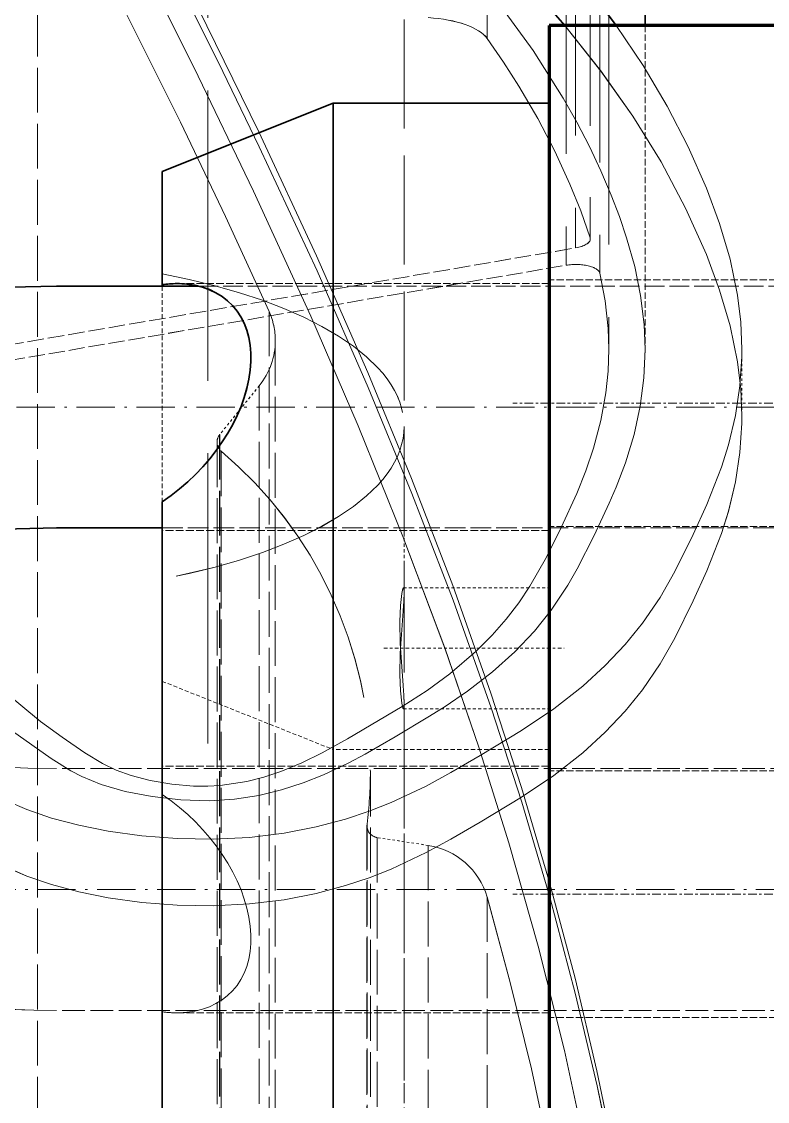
# Model space of a CAD drawing. Header units: millimetres. Extents: x 12184 to 41592, y 8990 to 29785.
# Drawn here: x 22279.13 to 22309.97, y 17403.66 to 17448.3 of the extents above; entities that cross this region are included whole.
import ezdxf

# ---------------------------------------------------------------- set-up
doc = ezdxf.new("R2010")
doc.units = ezdxf.units.MM
doc.linetypes.add('DASHDOT', pattern=[18.5, 12, -3, 0.5, -3])
doc.linetypes.add('DASHED', pattern=[15, 12, -3])

# ---------------------------------------------------------------- blocks, each defined once
blk = doc.blocks.new('A$C55E021B5')
at = {"color": 7, "linetype": 'DASHED', "lineweight": 13}
for p, q in [((1196.273, 1962.982), (1196.273, 1211.001)), ((1192.003, 1954.38), (1192.003, 1202.707)), ((1192.012, 1954.433), (1192.012, 1202.757)), ((1192.61, 1953.99), (1192.61, 1202.34)), ((1192.998, 1953.225), (1192.998, 1201.623)), ((1191.608, 1952.873), (1191.608, 1201.293)), ((1191.233, 1949.479), (1191.233, 1198.149)), ((1207.823, 1928.848), (1207.823, 1180.087))]:
    blk.add_line(p, q, dxfattribs=at)
at = {"color": 7, "linetype": 'DASHED', "lineweight": 13, "ltscale": 0.374806}
blk.add_line((1199.701, 1369.197), (1199.701, 1144.314), dxfattribs=at)
at = {"color": 7, "lineweight": 35, "ltscale": 0.059854}
blk.add_line((1189.733, 1247.442), (1189.733, 1211.53), dxfattribs=at)
at = {"color": 7, "linetype": 'DASHED', "lineweight": 13, "ltscale": 0.15447}
blk.add_line((1214.86, 1219.053), (1214.86, 1126.371), dxfattribs=at)
at = {"color": 7, "lineweight": 35, "ltscale": 0.025}
blk.add_line((1193.701, 1211.53), (1178.701, 1211.53), dxfattribs=at)
at = {"color": 7, "lineweight": 140, "ltscale": 0.025}
blk.add_line((1178.701, 1211.53), (1193.701, 1211.53), dxfattribs=at)
at = {"color": 7, "linetype": 'DASHED', "lineweight": 13, "ltscale": 0.022307}
blk.add_line((1189.733, 1211.53), (1189.733, 1198.146), dxfattribs=at)
at = {"color": 7, "lineweight": 35, "ltscale": 0.2}
blk.add_line((1193.701, 1211.53), (1193.701, 1091.53), dxfattribs=at)
at = {"color": 7, "lineweight": 140, "ltscale": 0.2}
blk.add_line((1193.701, 1211.53), (1193.701, 1091.53), dxfattribs=at)
at = {"color": 7, "linetype": 'DASHED', "lineweight": 13, "ltscale": 0.090408}
blk.add_line((1193.701, 1154.077), (1193.701, 1208.322), dxfattribs=at)
at = {"color": 7, "lineweight": 35, "ltscale": 0.014882}
blk.add_line((1202.63, 1208.322), (1193.701, 1208.322), dxfattribs=at)
at = {"color": 7, "lineweight": 35, "ltscale": 0.012688}
blk.add_line((1202.63, 1208.322), (1209.701, 1205.502), dxfattribs=at)
at = {"color": 7, "lineweight": 35, "ltscale": 0.090408}
blk.add_line((1202.63, 1154.077), (1202.63, 1208.322), dxfattribs=at)
at = {"color": 7, "lineweight": 35, "ltscale": 0.007801}
blk.add_line((1209.701, 1200.821), (1209.701, 1205.502), dxfattribs=at)
at = {"color": 7, "linetype": 'DASHED', "lineweight": 13, "ltscale": 0.05677}
blk.add_line((1226.184, 1196.596), (1192.61, 1202.34), dxfattribs=at)
at = {"color": 7, "linetype": 'DASHED', "lineweight": 13, "ltscale": 0.055648}
blk.add_line((1225.909, 1195.992), (1192.998, 1201.623), dxfattribs=at)
at = {"color": 7, "linetype": 'DASHED', "lineweight": 13, "ltscale": 0.068356}
blk.add_line((1208.214, 1200.762), (1167.201, 1200.762), dxfattribs=at)
at = {"color": 7, "linetype": 'DASHED', "lineweight": 13, "ltscale": 0.025}
for p, q in [((1178.701, 1201.017), (1193.701, 1201.017)), ((1178.701, 1190.817), (1193.701, 1190.817)), ((1178.701, 1180.723), (1193.701, 1180.723)), ((1178.701, 1170.523), (1193.701, 1170.523))]:
    blk.add_line(p, q, dxfattribs=at)
at = {"color": 7, "linetype": 'DASHED', "lineweight": 13, "ltscale": 0.025658}
for p, q in [((1193.701, 1200.862), (1209.096, 1200.862)), ((1193.701, 1170.721), (1209.096, 1170.721))]:
    blk.add_line(p, q, dxfattribs=at)
at = {"color": 7, "lineweight": 35, "ltscale": 0.009775}
blk.add_line((1214.079, 1200.762), (1208.214, 1200.762), dxfattribs=at)
at = {"color": 7, "lineweight": 35, "ltscale": 9.91821e-05}
blk.add_line((1209.701, 1200.821), (1209.701, 1200.762), dxfattribs=at)
at = {"color": 7, "linetype": 'DASHED', "lineweight": 13, "ltscale": 0.015967}
blk.add_line((1209.701, 1200.762), (1209.701, 1191.182), dxfattribs=at)
at = {"color": 7, "linetype": 'DASHED', "lineweight": 13, "ltscale": 0.154579}
blk.add_line((1205.286, 1199.715), (1205.286, 1106.968), dxfattribs=at)
at = {"color": 7, "linetype": 'DASHED', "lineweight": 13, "ltscale": 0.154583}
blk.add_line((1205.027, 1198.506), (1205.027, 1105.756), dxfattribs=at)
at = {"color": 7, "linetype": 'DASHED', "lineweight": 13, "ltscale": 0.004585}
blk.add_line((1185.733, 1198.147), (1185.733, 1195.396), dxfattribs=at)
at = {"color": 7, "linetype": 'DASHED', "lineweight": 13, "ltscale": 0.154589}
blk.add_line((1205.688, 1196.643), (1205.688, 1103.889), dxfattribs=at)
at = {"color": 7, "linetype": 'DASHED', "lineweight": 13, "ltscale": 0.004339}
blk.add_line((1205.688, 1196.643), (1207.327, 1194.62), dxfattribs=at)
at = {"color": 7, "linetype": 'DASHDOT', "lineweight": 13, "ltscale": 0.132204}
blk.add_line((1220.689, 1195.762), (1141.367, 1195.762), dxfattribs=at)
at = {"color": 7, "linetype": 'DASHDOT', "lineweight": 13, "ltscale": 0.03}
for p, q in [((1177.201, 1195.917), (1195.201, 1195.917)), ((1177.201, 1175.623), (1195.201, 1175.623))]:
    blk.add_line(p, q, dxfattribs=at)
at = {"color": 7, "linetype": 'DASHED', "lineweight": 13, "ltscale": 0.011463}
blk.add_line((1199.701, 1188.084), (1199.701, 1194.962), dxfattribs=at)
at = {"color": 7, "linetype": 'DASHED', "lineweight": 13, "ltscale": 0.154595}
blk.add_line((1207.327, 1194.62), (1207.327, 1101.863), dxfattribs=at)
at = {"color": 7, "linetype": 'DASHED', "lineweight": 13, "ltscale": 0.154596}
blk.add_line((1207.437, 1194.309), (1207.437, 1101.552), dxfattribs=at)
at = {"color": 7, "linetype": 'DASHED', "lineweight": 13, "ltscale": 0.154597}
blk.add_line((1207.261, 1193.932), (1207.261, 1101.173), dxfattribs=at)
at = {"color": 7, "lineweight": 35, "ltscale": 0.084221}
blk.add_line((1209.701, 1141.31), (1209.701, 1191.842), dxfattribs=at)
at = {"color": 7, "linetype": 'DASHED', "lineweight": 13, "ltscale": 0.070834}
blk.add_line((1209.701, 1190.762), (1167.201, 1190.762), dxfattribs=at)
at = {"color": 7, "linetype": 'DASHED', "lineweight": 13, "ltscale": 0.026667}
for p, q in [((1193.701, 1190.662), (1209.701, 1190.662)), ((1193.701, 1180.921), (1209.701, 1180.921))]:
    blk.add_line(p, q, dxfattribs=at)
at = {"color": 7, "lineweight": 35, "ltscale": 0.007297}
blk.add_line((1214.079, 1190.762), (1209.701, 1190.762), dxfattribs=at)
at = {"color": 7, "linetype": 'DASHED', "lineweight": 13, "ltscale": 0.010048}
for p, q in [((1199.73, 1188.291), (1193.701, 1188.291)), ((1199.73, 1183.291), (1193.701, 1183.291))]:
    blk.add_line(p, q, dxfattribs=at)
at = {"color": 7, "linetype": 'DASHDOT', "lineweight": 13, "ltscale": 0.012426}
blk.add_line((1200.535, 1185.791), (1193.08, 1185.791), dxfattribs=at)
at = {"color": 7, "linetype": 'DASHED', "lineweight": 13, "ltscale": 0.012688}
blk.add_line((1209.701, 1184.421), (1202.63, 1181.601), dxfattribs=at)
at = {"color": 7, "linetype": 'DASHED', "lineweight": 13, "ltscale": 0.068777}
blk.add_line((1199.701, 1142.232), (1199.701, 1183.499), dxfattribs=at)
at = {"color": 7, "linetype": 'DASHED', "lineweight": 13, "ltscale": 0.014882}
blk.add_line((1193.701, 1181.601), (1202.63, 1181.601), dxfattribs=at)
at = {"color": 7, "linetype": 'DASHED', "lineweight": 13, "ltscale": 0.106987}
blk.add_line((1202.63, 1117.409), (1202.63, 1181.601), dxfattribs=at)
at = {"color": 7, "linetype": 'DASHED', "lineweight": 13, "ltscale": 0.07813}
for p, q in [((1167.201, 1180.821), (1214.079, 1180.821)), ((1167.201, 1170.821), (1214.079, 1170.821))]:
    blk.add_line(p, q, dxfattribs=at)
at = {"color": 7, "linetype": 'DASHED', "lineweight": 13, "ltscale": 0.154614}
blk.add_line((1201.096, 1180.694), (1201.096, 1087.926), dxfattribs=at)
at = {"color": 7, "linetype": 'DASHED', "lineweight": 13, "ltscale": 0.154613}
for p, q in [((1201.234, 1178.518), (1201.234, 1085.75)), ((1201.238, 1178.456), (1201.238, 1085.688)), ((1200.814, 1177.965), (1200.814, 1085.197)), ((1198.701, 1177.641), (1198.701, 1084.873))]:
    blk.add_line(p, q, dxfattribs=at)
at = {"color": 7, "linetype": 'DASHED', "lineweight": 13, "ltscale": 0.000103606}
blk.add_line((1201.238, 1178.456), (1201.234, 1178.518), dxfattribs=at)
at = {"color": 7, "linetype": 'DASHED', "lineweight": 13, "ltscale": 0.003564}
blk.add_line((1198.701, 1177.641), (1200.814, 1177.965), dxfattribs=at)
at = {"color": 7, "linetype": 'DASHDOT', "lineweight": 13, "ltscale": 0.132001}
blk.add_line((1141.479, 1175.821), (1220.68, 1175.821), dxfattribs=at)
at = {"color": 7, "linetype": 'DASHED', "lineweight": 13, "ltscale": 0.154611}
blk.add_line((1196.273, 1175.508), (1196.273, 1082.741), dxfattribs=at)
at = {"color": 7, "linetype": 'DASHED', "lineweight": 13}
for points in [[(1208.215, 1212.254), (1205.711, 1207.133), (1203.327, 1202.01), (1201.204, 1197.182), (1199.395, 1192.804), (1197.693, 1188.388), (1196.113, 1183.94), (1194.847, 1180.039), (1193.685, 1176.107), (1192.633, 1172.146), (1191.729, 1168.324), (1190.93, 1164.473), (1190.235, 1160.595), (1189.651, 1156.723), (1189.205, 1152.961), (1188.916, 1149.501), (1188.765, 1146.286), (1188.733, 1143.966)], [(1209.135, 1213.511), (1207.394, 1210.034), (1205.69, 1206.523), (1203.302, 1201.389), (1201.182, 1196.564), (1199.375, 1192.188), (1197.675, 1187.774), (1196.098, 1183.329), (1194.833, 1179.429), (1193.673, 1175.499), (1192.622, 1171.538), (1191.717, 1167.704), (1190.917, 1163.84), (1190.228, 1159.988), (1189.646, 1156.12), (1189.218, 1152.522), (1188.914, 1148.903), (1188.764, 1145.691), (1188.733, 1143.4)], [(1209.964, 1212.939), (1208.395, 1209.808), (1205.925, 1204.687), (1203.557, 1199.519), (1201.599, 1194.984), (1199.747, 1190.41), (1198.018, 1185.801), (1196.606, 1181.697), (1195.367, 1177.752), (1194.156, 1173.475), (1193.075, 1169.163), (1192.128, 1164.814), (1191.315, 1160.425), (1190.719, 1156.576), (1190.429, 1154.359), (1190.184, 1152.134), (1189.987, 1149.904), (1189.843, 1147.669), (1189.76, 1145.536), (1189.733, 1143.4)], [(1195.781, 1212.447), (1194.366, 1210.498), (1193.119, 1208.532), (1192.556, 1207.534), (1192.036, 1206.53), (1191.564, 1205.53), (1191.135, 1204.521), (1190.799, 1203.643), (1190.5, 1202.758), (1190.167, 1201.57), (1189.921, 1200.376), (1189.773, 1199.178), (1189.733, 1198.146)], [(1207.596, 1177.895), (1209.089, 1177.92), (1210.543, 1178.036), (1211.932, 1178.23), (1213.148, 1178.473), (1214.283, 1178.773), (1215.301, 1179.123), (1216.191, 1179.513)], [(1207.762, 1179.489), (1208.934, 1179.523), (1210.113, 1179.657), (1211.233, 1179.875), (1212.233, 1180.164), (1213.023, 1180.488), (1213.481, 1180.725), (1214.298, 1181.229), (1215.898, 1182.365), (1217.343, 1183.533), (1218.233, 1184.32), (1219.905, 1185.915), (1221.095, 1187.122), (1222.226, 1188.337), (1223.635, 1189.975), (1224.527, 1191.073), (1226.267, 1193.277), (1228.241, 1195.755), (1230.19, 1198.236), (1231.441, 1199.901), (1232.654, 1201.57), (1234.227, 1203.802), (1237.306, 1208.272), (1240.805, 1213.3)], [(1214.86, 1219.053), (1211.839, 1213.321), (1208.946, 1207.531), (1207.085, 1203.636), (1205.286, 1199.715)], [(1190.931, 1211.53), (1189.82, 1209.872), (1188.827, 1208.201), (1187.954, 1206.515), (1187.202, 1204.814), (1186.659, 1203.349), (1186.223, 1201.873), (1185.913, 1200.382), (1185.778, 1199.265), (1185.733, 1198.147)], [(1193.052, 1211.529), (1191.567, 1209.652), (1190.247, 1207.781), (1189.078, 1205.894), (1188.063, 1203.988), (1187.202, 1202.062), (1186.659, 1200.598), (1186.223, 1199.121), (1185.913, 1197.631), (1185.778, 1196.514), (1185.733, 1195.396)], [(1196.273, 1211.001), (1195.592, 1210.012), (1194.955, 1209.018), (1194.174, 1207.685), (1193.471, 1206.34), (1192.846, 1204.98), (1192.4, 1203.873), (1192.012, 1202.757)], [(1191.608, 1201.293), (1191.388, 1200.152), (1191.261, 1199.009), (1191.233, 1198.149)], [(1185.733, 1198.147), (1185.736, 1197.851), (1185.815, 1196.632), (1185.999, 1195.415), (1186.287, 1194.201), (1186.575, 1193.279), (1187.18, 1191.738), (1187.748, 1190.498), (1188.513, 1188.957), (1189.121, 1187.893), (1189.846, 1186.826), (1190.563, 1185.944), (1191.385, 1185.076), (1192.316, 1184.224), (1193.516, 1183.284), (1194.852, 1182.386), (1196.555, 1181.355), (1197.763, 1180.654), (1198.794, 1180.096), (1200.242, 1179.414), (1201.144, 1179.058), (1202.128, 1178.729), (1203.335, 1178.407), (1204.661, 1178.148), (1206.093, 1177.973), (1207.596, 1177.895)], [(1189.733, 1198.146), (1189.785, 1196.97), (1189.939, 1195.797), (1190.195, 1194.626), (1190.55, 1193.459), (1190.933, 1192.454), (1191.22, 1191.786), (1191.841, 1190.454), (1192.54, 1189.077), (1192.932, 1188.392), (1193.614, 1187.37), (1194.315, 1186.498), (1195.125, 1185.642), (1196.046, 1184.811), (1197.074, 1184.014), (1197.997, 1183.389), (1198.653, 1182.977), (1200.068, 1182.132), (1201.317, 1181.414), (1201.982, 1181.06), (1203.038, 1180.558), (1203.881, 1180.221), (1204.771, 1179.934), (1205.712, 1179.707), (1206.707, 1179.554), (1207.762, 1179.489)], [(1191.233, 1198.149), (1191.264, 1197.25), (1191.356, 1196.351), (1191.562, 1195.204), (1191.866, 1194.06), (1192.188, 1193.124), (1192.566, 1192.188), (1193.213, 1190.776), (1193.819, 1189.554), (1194.501, 1188.352), (1194.959, 1187.67), (1195.477, 1186.995), (1196.062, 1186.329), (1196.715, 1185.675), (1197.814, 1184.732), (1198.75, 1184.049), (1199.785, 1183.38), (1202.04, 1182.042), (1203.094, 1181.464), (1203.936, 1181.054), (1204.796, 1180.699), (1205.501, 1180.462), (1206.199, 1180.28), (1207.301, 1180.113), (1207.823, 1180.087)], [(1207.596, 1175.144), (1209.089, 1175.169), (1210.543, 1175.284), (1211.932, 1175.479), (1213.148, 1175.722), (1214.283, 1176.023), (1215.301, 1176.372), (1216.191, 1176.762), (1217.099, 1177.257), (1217.933, 1177.794), (1218.981, 1178.53), (1219.96, 1179.277), (1220.879, 1180.032), (1221.746, 1180.792), (1223.464, 1182.419), (1224.484, 1183.443), (1225.469, 1184.475), (1226.638, 1185.781), (1227.395, 1186.676), (1228.812, 1188.434), (1231.166, 1191.408), (1233.529, 1194.389), (1235.313, 1196.746)], [(1185.733, 1195.396), (1185.736, 1195.1), (1185.815, 1193.881), (1185.999, 1192.663), (1186.287, 1191.45), (1186.575, 1190.528), (1187.18, 1188.987), (1187.748, 1187.747), (1188.513, 1186.206), (1189.121, 1185.141), (1189.846, 1184.075), (1190.563, 1183.193), (1191.385, 1182.325), (1192.316, 1181.473), (1193.516, 1180.533), (1194.852, 1179.635), (1196.555, 1178.605), (1197.763, 1177.903), (1198.794, 1177.345), (1200.242, 1176.663), (1201.144, 1176.307), (1202.128, 1175.978), (1203.335, 1175.655), (1204.661, 1175.397), (1206.093, 1175.221), (1207.596, 1175.144)], [(1199.73, 1188.291), (1199.727, 1188.291), (1199.724, 1188.289), (1199.72, 1188.284), (1199.714, 1188.267), (1199.701, 1188.084)], [(1199.742, 1184.257), (1199.862, 1185.995), (1199.88, 1186.88), (1199.857, 1187.554), (1199.801, 1188.059), (1199.751, 1188.264), (1199.741, 1188.283), (1199.736, 1188.288), (1199.732, 1188.291), (1199.73, 1188.291)], [(1207.823, 1180.087), (1208.404, 1180.096), (1209.303, 1180.177), (1210.207, 1180.33), (1210.982, 1180.528), (1211.605, 1180.752), (1212.167, 1181.021), (1212.906, 1181.467), (1213.845, 1182.109), (1214.729, 1182.765), (1216.361, 1184.114), (1217.348, 1185.012), (1218.294, 1185.922), (1220.273, 1187.947)], [(1199.742, 1187.325), (1199.862, 1185.587), (1199.88, 1184.702), (1199.857, 1184.029), (1199.801, 1183.524), (1199.751, 1183.318), (1199.741, 1183.3), (1199.736, 1183.294), (1199.732, 1183.292), (1199.73, 1183.291)], [(1234.079, 1185.791), (1234.104, 1186.008), (1234.126, 1186.081), (1234.125, 1186.078), (1234.115, 1186.06), (1233.957, 1185.841), (1233.561, 1185.442), (1232.942, 1184.957), (1232.044, 1184.395), (1230.966, 1183.842), (1229.399, 1183.19), (1227.626, 1182.599), (1225.566, 1182.054), (1223.186, 1181.573), (1220.643, 1181.203), (1217.984, 1180.954), (1215.257, 1180.833), (1214.079, 1180.821)], [(1199.73, 1183.291), (1199.727, 1183.292), (1199.724, 1183.294), (1199.72, 1183.299), (1199.714, 1183.315), (1199.701, 1183.499)], [(1192.012, 1154.931), (1192.454, 1158.077), (1192.972, 1161.207), (1193.66, 1164.821), (1194.44, 1168.409), (1195.311, 1171.971), (1196.273, 1175.508)], [(1234.701, 1174.556), (1232.812, 1173.791), (1230.696, 1173.08), (1228.436, 1172.459), (1225.942, 1171.912), (1223.307, 1171.468), (1220.593, 1171.139), (1217.821, 1170.925), (1215.017, 1170.827), (1214.079, 1170.821)]]:
    blk.add_lwpolyline(points, dxfattribs=at)
at = {"color": 7, "lineweight": 35}
for points in [[(1226.319, 1240.391), (1222.711, 1238.173), (1219.193, 1235.93), (1216.056, 1233.847), (1213.031, 1231.747), (1208.977, 1228.772), (1205.138, 1225.763), (1202.67, 1223.716), (1200.308, 1221.66), (1198.051, 1219.576), (1196.268, 1217.817), (1194.588, 1216.043), (1193.033, 1214.258), (1191.943, 1212.898), (1190.931, 1211.53)], [(1225.462, 1237.12), (1222.291, 1235.159), (1219.193, 1233.179), (1216.056, 1231.096), (1213.031, 1228.996), (1208.977, 1226.021), (1205.138, 1223.011), (1202.67, 1220.965), (1200.308, 1218.909), (1198.051, 1216.825), (1196.275, 1215.074), (1194.602, 1213.306), (1193.052, 1211.529)], [(1214.079, 1200.762), (1217.299, 1200.685), (1220.031, 1200.497), (1222.713, 1200.197), (1225.322, 1199.787), (1227.839, 1199.267), (1230.176, 1198.657), (1232.152, 1198.029), (1233.964, 1197.342), (1235.62, 1196.599), (1237.276, 1195.714), (1238.477, 1194.955), (1239.561, 1194.156), (1240.675, 1193.179), (1241.617, 1192.169), (1242.309, 1191.261), (1242.833, 1190.422), (1243.286, 1189.514), (1243.672, 1188.477), (1243.949, 1187.317), (1244.073, 1186.127), (1244.079, 1185.791)], [(1214.079, 1190.762), (1216.849, 1190.695), (1219.57, 1190.496), (1222.192, 1190.171), (1224.668, 1189.727), (1226.754, 1189.23), (1228.717, 1188.635), (1230.271, 1188.047), (1231.579, 1187.439), (1232.645, 1186.825), (1233.388, 1186.289), (1233.887, 1185.82), (1234.126, 1185.501)]]:
    blk.add_lwpolyline(points, dxfattribs=at)
for centre, radius, start, end in [((1209.092, 1196.816), 4.046, 89.9371, 95.7695), ((1209.087, 1196.206), 4.656, 82.4171, 89.8845)]:
    blk.add_arc(centre, radius, start, end, dxfattribs=at)
at = {"color": 7, "linetype": 'DASHED', "lineweight": 13}
for centre, radius, start, end in [((1207.979, 1198.506), 2.953, 155.817, 179.9903), ((1207.986, 1198.508), 2.96, 180.0308, 219.0615), ((1206.943, 1194.309), 0.493, 0.0323, 39.0517), ((1206.943, 1194.31), 0.494, 310.0633, 359.9419), ((1210.967, 1188.336), 11.269, 181.2825, 185.1459), ((1210.966, 1183.246), 11.268, 174.8539, 178.7179), ((1218.381, 1180.695), 17.285, 180.0028, 187.2349), ((1200.74, 1178.458), 0.498, 278.5501, 359.8378), ((1199.15, 1174.68), 2.994, 98.6176, 163.95), ((1209.087, 1175.376), 4.656, 270.1155, 277.5829), ((1209.092, 1174.766), 4.046, 264.2305, 270.0629)]:
    blk.add_arc(centre, radius, start, end, dxfattribs=at)
for centre, major_axis, ratio, start_param, end_param in [((1199.159, 1210.675), (-3, 0), 0.398819, 4.865661, 6.006635), ((1193.004, 1202.707), (-1, 0), 0.398819, 6.156913, 6.283146), ((1193.004, 1202.707), (-1, 0), 0.398819, 6.283146, 7.448748), ((1192.604, 1201.256), (-1, 0), 0.398819, 4.307155, 6.191394), ((1217.201, 1194.962), (17.5, 0), 0.398819, 2.013707, 3.141593), ((1217.201, 1194.962), (17.5, 0), 0.398819, 3.141593, 4.269478), ((1218.649, 1180.652), (17.35, -2.682), 0.991788, 2.428981, 3.293775), ((1211.13, 1175.821), (4.265, 4.265), 0.655574, 1.274502, 3.632106)]:
    blk.add_ellipse(centre, major_axis=major_axis, ratio=ratio, start_param=start_param, end_param=end_param, dxfattribs=at)
at = {"color": 7, "lineweight": 35}
blk.add_ellipse((1211.13, 1195.762), major_axis=(4.265, -4.265), ratio=0.655574, start_param=2.65108, end_param=5.008684, dxfattribs=at)
blk = doc.blocks.new('1')
at = {"color": 7, "linetype": 'DASHED', "lineweight": 13}
for p, q in [((22298.374, 18199.586), (22298.374, 17447.605)), ((22302.636, 18191.037), (22302.636, 17439.36)), ((22302.644, 18190.983), (22302.644, 17439.31)), ((22302.038, 18190.594), (22302.038, 17438.944)), ((22301.649, 18189.829), (22301.649, 17438.226)), ((22303.039, 18189.476), (22303.039, 17437.896)), ((22303.415, 18186.083), (22303.415, 17434.752)), ((22286.824, 18165.451), (22286.824, 17416.69))]:
    blk.add_line(p, q, dxfattribs=at)
at = {"color": 7, "linetype": 'DASHED', "lineweight": 13, "ltscale": 0.374806}
blk.add_line((22294.946, 17605.801), (22294.946, 17380.918), dxfattribs=at)
at = {"color": 7, "lineweight": 35, "ltscale": 0.059854}
blk.add_line((22304.914, 17484.046), (22304.914, 17448.134), dxfattribs=at)
at = {"color": 7, "linetype": 'DASHED', "lineweight": 13, "ltscale": 0.15447}
blk.add_line((22279.787, 17455.657), (22279.787, 17362.975), dxfattribs=at)
at = {"color": 7, "lineweight": 35, "ltscale": 0.2}
blk.add_line((22300.947, 17448.134), (22300.947, 17328.134), dxfattribs=at)
at = {"color": 7, "lineweight": 35, "ltscale": 0.025}
blk.add_line((22300.947, 17448.134), (22315.947, 17448.134), dxfattribs=at)
at = {"color": 7, "lineweight": 140, "ltscale": 0.025}
blk.add_line((22315.947, 17448.134), (22300.947, 17448.134), dxfattribs=at)
at = {"color": 7, "lineweight": 140, "ltscale": 0.2}
blk.add_line((22300.947, 17448.134), (22300.947, 17328.134), dxfattribs=at)
at = {"color": 7, "linetype": 'DASHED', "lineweight": 13, "ltscale": 0.022307}
blk.add_line((22304.914, 17448.134), (22304.914, 17434.749), dxfattribs=at)
at = {"color": 7, "lineweight": 35, "ltscale": 0.012688}
blk.add_line((22292.017, 17444.925), (22284.946, 17442.105), dxfattribs=at)
at = {"color": 7, "lineweight": 35, "ltscale": 0.090408}
blk.add_line((22292.017, 17390.681), (22292.017, 17444.925), dxfattribs=at)
at = {"color": 7, "lineweight": 35, "ltscale": 0.014882}
blk.add_line((22292.017, 17444.925), (22300.947, 17444.925), dxfattribs=at)
at = {"color": 7, "linetype": 'DASHED', "lineweight": 13, "ltscale": 0.090408}
blk.add_line((22300.947, 17390.681), (22300.947, 17444.925), dxfattribs=at)
at = {"color": 7, "lineweight": 35, "ltscale": 0.007801}
blk.add_line((22284.946, 17437.425), (22284.946, 17442.105), dxfattribs=at)
at = {"color": 7, "linetype": 'DASHED', "lineweight": 13, "ltscale": 0.05677}
blk.add_line((22268.464, 17433.2), (22302.038, 17438.944), dxfattribs=at)
at = {"color": 7, "linetype": 'DASHED', "lineweight": 13, "ltscale": 0.055648}
blk.add_line((22268.738, 17432.596), (22301.649, 17438.226), dxfattribs=at)
at = {"color": 7, "lineweight": 35, "ltscale": 0.009775}
blk.add_line((22280.568, 17437.365), (22286.433, 17437.365), dxfattribs=at)
at = {"color": 7, "lineweight": 35, "ltscale": 9.91821e-05}
blk.add_line((22284.946, 17437.425), (22284.946, 17437.365), dxfattribs=at)
at = {"color": 7, "linetype": 'DASHED', "lineweight": 13, "ltscale": 0.015967}
blk.add_line((22284.946, 17437.365), (22284.946, 17427.785), dxfattribs=at)
at = {"color": 7, "linetype": 'DASHED', "lineweight": 13, "ltscale": 0.025658}
for p, q in [((22300.947, 17437.465), (22285.552, 17437.465)), ((22300.947, 17407.324), (22285.552, 17407.324))]:
    blk.add_line(p, q, dxfattribs=at)
at = {"color": 7, "linetype": 'DASHED', "lineweight": 13, "ltscale": 0.068356}
blk.add_line((22286.433, 17437.365), (22327.446, 17437.365), dxfattribs=at)
at = {"color": 7, "linetype": 'DASHED', "lineweight": 13, "ltscale": 0.025}
for p, q in [((22315.947, 17437.621), (22300.947, 17437.621)), ((22315.947, 17427.421), (22300.947, 17427.421)), ((22315.947, 17417.327), (22300.947, 17417.327)), ((22315.947, 17407.127), (22300.947, 17407.127))]:
    blk.add_line(p, q, dxfattribs=at)
at = {"color": 7, "linetype": 'DASHED', "lineweight": 13, "ltscale": 0.154579}
blk.add_line((22289.361, 17436.319), (22289.361, 17343.572), dxfattribs=at)
at = {"color": 7, "linetype": 'DASHED', "lineweight": 13, "ltscale": 0.154583}
blk.add_line((22289.621, 17435.11), (22289.621, 17342.36), dxfattribs=at)
at = {"color": 7, "linetype": 'DASHED', "lineweight": 13, "ltscale": 0.004585}
blk.add_line((22308.915, 17434.751), (22308.915, 17432), dxfattribs=at)
at = {"color": 7, "linetype": 'DASHED', "lineweight": 13, "ltscale": 0.004339}
blk.add_line((22288.96, 17433.246), (22287.321, 17431.224), dxfattribs=at)
at = {"color": 7, "linetype": 'DASHED', "lineweight": 13, "ltscale": 0.154589}
blk.add_line((22288.96, 17433.246), (22288.96, 17340.493), dxfattribs=at)
at = {"color": 7, "linetype": 'DASHDOT', "lineweight": 13, "ltscale": 0.03}
for p, q in [((22317.446, 17432.521), (22299.446, 17432.521)), ((22317.446, 17412.227), (22299.446, 17412.227))]:
    blk.add_line(p, q, dxfattribs=at)
at = {"color": 7, "linetype": 'DASHDOT', "lineweight": 13, "ltscale": 0.132204}
blk.add_line((22273.958, 17432.365), (22353.28, 17432.365), dxfattribs=at)
at = {"color": 7, "linetype": 'DASHED', "lineweight": 13, "ltscale": 0.011463}
blk.add_line((22294.946, 17424.688), (22294.946, 17431.565), dxfattribs=at)
at = {"color": 7, "linetype": 'DASHED', "lineweight": 13, "ltscale": 0.154595}
blk.add_line((22287.321, 17431.224), (22287.321, 17338.467), dxfattribs=at)
at = {"color": 7, "linetype": 'DASHED', "lineweight": 13, "ltscale": 0.154596}
blk.add_line((22287.21, 17430.913), (22287.21, 17338.155), dxfattribs=at)
at = {"color": 7, "linetype": 'DASHED', "lineweight": 13, "ltscale": 0.154597}
blk.add_line((22287.387, 17430.535), (22287.387, 17337.777), dxfattribs=at)
at = {"color": 7, "lineweight": 35, "ltscale": 0.084221}
blk.add_line((22284.946, 17377.913), (22284.946, 17428.446), dxfattribs=at)
at = {"color": 7, "lineweight": 35, "ltscale": 0.007297}
blk.add_line((22280.568, 17427.365), (22284.946, 17427.365), dxfattribs=at)
at = {"color": 7, "linetype": 'DASHED', "lineweight": 13, "ltscale": 0.070834}
blk.add_line((22284.946, 17427.365), (22327.446, 17427.365), dxfattribs=at)
at = {"color": 7, "linetype": 'DASHED', "lineweight": 13, "ltscale": 0.026667}
for p, q in [((22300.947, 17427.265), (22284.946, 17427.265)), ((22300.947, 17417.524), (22284.946, 17417.524))]:
    blk.add_line(p, q, dxfattribs=at)
at = {"color": 7, "linetype": 'DASHED', "lineweight": 13, "ltscale": 0.010048}
for p, q in [((22294.918, 17424.895), (22300.947, 17424.895)), ((22294.918, 17419.895), (22300.947, 17419.895))]:
    blk.add_line(p, q, dxfattribs=at)
at = {"color": 7, "linetype": 'DASHDOT', "lineweight": 13, "ltscale": 0.012426}
blk.add_line((22294.112, 17422.395), (22301.568, 17422.395), dxfattribs=at)
at = {"color": 7, "linetype": 'DASHED', "lineweight": 13, "ltscale": 0.012688}
blk.add_line((22284.946, 17421.025), (22292.017, 17418.205), dxfattribs=at)
at = {"color": 7, "linetype": 'DASHED', "lineweight": 13, "ltscale": 0.068777}
blk.add_line((22294.946, 17378.836), (22294.946, 17420.102), dxfattribs=at)
at = {"color": 7, "linetype": 'DASHED', "lineweight": 13, "ltscale": 0.106987}
blk.add_line((22292.017, 17354.013), (22292.017, 17418.205), dxfattribs=at)
at = {"color": 7, "linetype": 'DASHED', "lineweight": 13, "ltscale": 0.014882}
blk.add_line((22300.947, 17418.205), (22292.017, 17418.205), dxfattribs=at)
at = {"color": 7, "linetype": 'DASHED', "lineweight": 13, "ltscale": 0.07813}
for p, q in [((22327.446, 17417.424), (22280.568, 17417.424)), ((22327.446, 17407.424), (22280.568, 17407.424))]:
    blk.add_line(p, q, dxfattribs=at)
at = {"color": 7, "linetype": 'DASHED', "lineweight": 13, "ltscale": 0.154614}
blk.add_line((22293.551, 17417.298), (22293.551, 17324.53), dxfattribs=at)
at = {"color": 7, "linetype": 'DASHED', "lineweight": 13, "ltscale": 0.000103606}
blk.add_line((22293.409, 17415.06), (22293.413, 17415.122), dxfattribs=at)
at = {"color": 7, "linetype": 'DASHED', "lineweight": 13, "ltscale": 0.154613}
for p, q in [((22293.409, 17415.06), (22293.409, 17322.292)), ((22293.413, 17415.122), (22293.413, 17322.354)), ((22293.833, 17414.569), (22293.833, 17321.801)), ((22295.946, 17414.244), (22295.946, 17321.477))]:
    blk.add_line(p, q, dxfattribs=at)
at = {"color": 7, "linetype": 'DASHED', "lineweight": 13, "ltscale": 0.003564}
blk.add_line((22295.946, 17414.244), (22293.833, 17414.569), dxfattribs=at)
at = {"color": 7, "linetype": 'DASHDOT', "lineweight": 13, "ltscale": 0.132001}
blk.add_line((22353.168, 17412.425), (22273.968, 17412.425), dxfattribs=at)
at = {"color": 7, "linetype": 'DASHED', "lineweight": 13, "ltscale": 0.154611}
blk.add_line((22298.374, 17412.111), (22298.374, 17319.345), dxfattribs=at)
at = {"color": 7, "linetype": 'DASHED', "lineweight": 13}
for points in [[(22286.432, 17448.857), (22288.936, 17443.737), (22291.321, 17438.613), (22293.443, 17433.786), (22295.252, 17429.408), (22296.955, 17424.991), (22298.535, 17420.543), (22299.801, 17416.642), (22300.962, 17412.711), (22302.015, 17408.75), (22302.918, 17404.928), (22303.717, 17401.077), (22304.413, 17397.199), (22304.996, 17393.327), (22305.442, 17389.564), (22305.732, 17386.104), (22305.882, 17382.89), (22305.915, 17380.569)], [(22285.512, 17450.115), (22287.253, 17446.638), (22288.958, 17443.126), (22291.346, 17437.992), (22293.466, 17433.167), (22295.272, 17428.792), (22296.973, 17424.378), (22298.55, 17419.933), (22299.815, 17416.033), (22300.974, 17412.102), (22302.025, 17408.142), (22302.93, 17404.307), (22303.731, 17400.444), (22304.42, 17396.591), (22305.001, 17392.724), (22305.429, 17389.126), (22305.734, 17385.507), (22305.883, 17382.295), (22305.915, 17380.004)], [(22284.684, 17449.543), (22286.252, 17446.412), (22288.723, 17441.291), (22291.09, 17436.122), (22293.049, 17431.587), (22294.9, 17427.014), (22296.629, 17422.404), (22298.041, 17418.3), (22299.281, 17414.355), (22300.492, 17410.079), (22301.572, 17405.767), (22302.519, 17401.417), (22303.333, 17397.029), (22303.929, 17393.18), (22304.218, 17390.963), (22304.464, 17388.737), (22304.66, 17386.507), (22304.804, 17384.273), (22304.887, 17382.14), (22304.914, 17380.003)], [(22287.052, 17414.499), (22285.558, 17414.524), (22284.105, 17414.639), (22282.716, 17414.833), (22281.499, 17415.076), (22280.365, 17415.377), (22279.346, 17415.727), (22278.457, 17416.116)], [(22286.886, 17416.093), (22285.714, 17416.127), (22284.535, 17416.26), (22283.414, 17416.478), (22282.414, 17416.767), (22281.625, 17417.092), (22281.166, 17417.329), (22280.349, 17417.832), (22278.749, 17418.969), (22277.305, 17420.137), (22276.414, 17420.924), (22274.743, 17422.519), (22273.553, 17423.726), (22272.421, 17424.94), (22271.012, 17426.578), (22270.12, 17427.677), (22268.38, 17429.88), (22266.406, 17432.359), (22264.458, 17434.84), (22263.206, 17436.504), (22261.993, 17438.174), (22260.421, 17440.405), (22257.341, 17444.876), (22253.843, 17449.904)], [(22298.866, 17449.051), (22300.282, 17447.101), (22301.529, 17445.135), (22302.091, 17444.138), (22302.611, 17443.134), (22303.083, 17442.134), (22303.512, 17441.125), (22303.848, 17440.246), (22304.147, 17439.361), (22304.48, 17438.174), (22304.726, 17436.98), (22304.874, 17435.782), (22304.914, 17434.749)], [(22279.787, 17455.657), (22282.808, 17449.924), (22285.702, 17444.134), (22287.562, 17440.24), (22289.361, 17436.319)], [(22301.596, 17448.133), (22303.08, 17446.255), (22304.4, 17444.385), (22305.569, 17442.497), (22306.585, 17440.591), (22307.446, 17438.666), (22307.988, 17437.202), (22308.425, 17435.725), (22308.734, 17434.235), (22308.869, 17433.118), (22308.915, 17432)], [(22303.716, 17448.134), (22304.827, 17446.476), (22305.82, 17444.804), (22306.694, 17443.118), (22307.446, 17441.417), (22307.988, 17439.953), (22308.425, 17438.476), (22308.734, 17436.986), (22308.869, 17435.869), (22308.915, 17434.751)], [(22298.374, 17447.605), (22299.056, 17446.616), (22299.692, 17445.622), (22300.474, 17444.289), (22301.176, 17442.943), (22301.801, 17441.584), (22302.248, 17440.476), (22302.636, 17439.36)], [(22303.039, 17437.896), (22303.259, 17436.755), (22303.386, 17435.613), (22303.415, 17434.752)], [(22303.415, 17434.752), (22303.384, 17433.854), (22303.291, 17432.955), (22303.086, 17431.808), (22302.781, 17430.664), (22302.459, 17429.728), (22302.081, 17428.792), (22301.434, 17427.38), (22300.828, 17426.158), (22300.146, 17424.956), (22299.689, 17424.273), (22299.17, 17423.599), (22298.585, 17422.932), (22297.932, 17422.279), (22296.833, 17421.336), (22295.897, 17420.653), (22294.862, 17419.984), (22292.607, 17418.646), (22291.554, 17418.068), (22290.711, 17417.658), (22289.851, 17417.302), (22289.146, 17417.066), (22288.448, 17416.884), (22287.346, 17416.716), (22286.824, 17416.69)], [(22304.914, 17434.749), (22304.863, 17433.574), (22304.708, 17432.4), (22304.452, 17431.229), (22304.097, 17430.063), (22303.714, 17429.057), (22303.428, 17428.389), (22302.806, 17427.057), (22302.108, 17425.681), (22301.715, 17424.996), (22301.033, 17423.974), (22300.333, 17423.102), (22299.522, 17422.246), (22298.602, 17421.414), (22297.573, 17420.618), (22296.65, 17419.993), (22295.994, 17419.581), (22294.579, 17418.735), (22293.33, 17418.018), (22292.665, 17417.663), (22291.609, 17417.161), (22290.766, 17416.825), (22289.876, 17416.537), (22288.935, 17416.311), (22287.94, 17416.158), (22286.886, 17416.093)], [(22308.915, 17434.751), (22308.912, 17434.455), (22308.832, 17433.235), (22308.648, 17432.018), (22308.361, 17430.804), (22308.073, 17429.882), (22307.467, 17428.341), (22306.9, 17427.101), (22306.134, 17425.561), (22305.526, 17424.496), (22304.801, 17423.429), (22304.085, 17422.548), (22303.263, 17421.679), (22302.331, 17420.828), (22301.131, 17419.887), (22299.796, 17418.99), (22298.092, 17417.959), (22296.884, 17417.258), (22295.853, 17416.7), (22294.406, 17416.018), (22293.504, 17415.662), (22292.519, 17415.332), (22291.312, 17415.01), (22289.986, 17414.752), (22288.554, 17414.576), (22287.052, 17414.499)], [(22287.052, 17411.747), (22285.558, 17411.772), (22284.105, 17411.888), (22282.716, 17412.082), (22281.499, 17412.325), (22280.365, 17412.626), (22279.346, 17412.976), (22278.457, 17413.365), (22277.549, 17413.861), (22276.714, 17414.397), (22275.666, 17415.134), (22274.687, 17415.881), (22273.769, 17416.636), (22272.902, 17417.396), (22271.183, 17419.023), (22270.163, 17420.047), (22269.179, 17421.079), (22268.009, 17422.385), (22267.253, 17423.28), (22265.836, 17425.037), (22263.482, 17428.012), (22261.119, 17430.993), (22259.334, 17433.35)], [(22308.915, 17432), (22308.912, 17431.704), (22308.832, 17430.484), (22308.648, 17429.267), (22308.361, 17428.053), (22308.073, 17427.132), (22307.467, 17425.59), (22306.9, 17424.35), (22306.134, 17422.81), (22305.526, 17421.745), (22304.801, 17420.678), (22304.085, 17419.797), (22303.263, 17418.928), (22302.331, 17418.077), (22301.131, 17417.136), (22299.796, 17416.239), (22298.092, 17415.208), (22296.884, 17414.507), (22295.853, 17413.948), (22294.406, 17413.267), (22293.504, 17412.911), (22292.519, 17412.581), (22291.312, 17412.259), (22289.986, 17412.001), (22288.554, 17411.825), (22287.052, 17411.747)], [(22294.905, 17420.861), (22294.786, 17422.599), (22294.767, 17423.484), (22294.791, 17424.157), (22294.846, 17424.663), (22294.896, 17424.868), (22294.906, 17424.886), (22294.911, 17424.892), (22294.916, 17424.894), (22294.918, 17424.895)], [(22294.918, 17424.895), (22294.92, 17424.895), (22294.924, 17424.892), (22294.927, 17424.888), (22294.933, 17424.871), (22294.946, 17424.688)], [(22286.824, 17416.69), (22286.244, 17416.7), (22285.345, 17416.781), (22284.441, 17416.934), (22283.665, 17417.132), (22283.043, 17417.356), (22282.481, 17417.625), (22281.741, 17418.071), (22280.803, 17418.712), (22279.919, 17419.369), (22278.287, 17420.717), (22277.3, 17421.616), (22276.353, 17422.526), (22274.375, 17424.551)], [(22294.905, 17423.929), (22294.786, 17422.191), (22294.767, 17421.306), (22294.791, 17420.632), (22294.846, 17420.127), (22294.896, 17419.922), (22294.906, 17419.903), (22294.911, 17419.898), (22294.916, 17419.895), (22294.918, 17419.895)], [(22260.568, 17422.395), (22260.544, 17422.611), (22260.521, 17422.685), (22260.523, 17422.681), (22260.532, 17422.664), (22260.691, 17422.445), (22261.086, 17422.046), (22261.706, 17421.561), (22262.604, 17420.998), (22263.682, 17420.446), (22265.249, 17419.794), (22267.021, 17419.203), (22269.081, 17418.658), (22271.462, 17418.177), (22274.005, 17417.806), (22276.664, 17417.558), (22279.39, 17417.436), (22280.568, 17417.424)], [(22294.918, 17419.895), (22294.92, 17419.895), (22294.924, 17419.898), (22294.927, 17419.902), (22294.933, 17419.919), (22294.946, 17420.102)], [(22302.636, 17391.534), (22302.193, 17394.681), (22301.676, 17397.81), (22300.988, 17401.424), (22300.208, 17405.012), (22299.337, 17408.574), (22298.374, 17412.111)], [(22259.947, 17411.16), (22261.835, 17410.394), (22263.951, 17409.684), (22266.211, 17409.063), (22268.705, 17408.515), (22271.34, 17408.072), (22274.055, 17407.742), (22276.826, 17407.528), (22279.63, 17407.431), (22280.568, 17407.424)]]:
    blk.add_lwpolyline(points, dxfattribs=at)
at = {"color": 7, "lineweight": 35}
for points in [[(22268.329, 17476.995), (22271.937, 17474.776), (22275.454, 17472.533), (22278.591, 17470.451), (22281.617, 17468.351), (22285.67, 17465.376), (22289.51, 17462.366), (22291.978, 17460.32), (22294.339, 17458.264), (22296.596, 17456.179), (22298.38, 17454.421), (22300.059, 17452.646), (22301.614, 17450.862), (22302.704, 17449.502), (22303.716, 17448.134)], [(22269.185, 17473.724), (22272.356, 17471.762), (22275.454, 17469.783), (22278.591, 17467.7), (22281.617, 17465.599), (22285.67, 17462.625), (22289.51, 17459.615), (22291.978, 17457.569), (22294.339, 17455.513), (22296.596, 17453.428), (22298.373, 17451.677), (22300.046, 17449.91), (22301.596, 17448.133)], [(22280.568, 17437.365), (22277.348, 17437.288), (22274.616, 17437.1), (22271.935, 17436.801), (22269.326, 17436.39), (22266.809, 17435.87), (22264.471, 17435.261), (22262.495, 17434.632), (22260.684, 17433.945), (22259.027, 17433.202), (22257.372, 17432.318), (22256.17, 17431.559), (22255.086, 17430.76), (22253.972, 17429.782), (22253.03, 17428.773), (22252.338, 17427.865), (22251.815, 17427.025), (22251.362, 17426.117), (22250.976, 17425.081), (22250.698, 17423.921), (22250.574, 17422.731), (22250.568, 17422.395)], [(22280.568, 17427.365), (22277.798, 17427.299), (22275.077, 17427.1), (22272.455, 17426.774), (22269.98, 17426.33), (22267.893, 17425.834), (22265.93, 17425.239), (22264.376, 17424.651), (22263.068, 17424.043), (22262.003, 17423.429), (22261.26, 17422.892), (22260.76, 17422.424), (22260.521, 17422.105)]]:
    blk.add_lwpolyline(points, dxfattribs=at)
for centre, radius, start, end in [((22285.561, 17432.81), 4.656, 90.1155, 97.5829), ((22285.556, 17433.42), 4.046, 84.2305, 90.0629)]:
    blk.add_arc(centre, radius, start, end, dxfattribs=at)
at = {"color": 7, "linetype": 'DASHED', "lineweight": 13}
for centre, radius, start, end in [((22286.668, 17435.109), 2.953, 0.0097, 24.183), ((22286.661, 17435.112), 2.96, 320.9385, 359.9692), ((22287.704, 17430.913), 0.493, 140.9483, 179.9677), ((22287.705, 17430.914), 0.494, 180.0581, 229.9367), ((22283.681, 17424.94), 11.269, 354.8541, 358.7175), ((22283.682, 17419.85), 11.268, 1.2821, 5.1461), ((22276.266, 17417.299), 17.285, 352.7651, 359.9972), ((22293.907, 17415.061), 0.498, 180.1622, 261.4499), ((22295.498, 17411.284), 2.994, 16.05, 81.3824), ((22285.561, 17411.98), 4.656, 262.4171, 269.8845), ((22285.556, 17411.37), 4.046, 269.9371, 275.7695)]:
    blk.add_arc(centre, radius, start, end, dxfattribs=at)
at = {"color": 7, "linetype": 'DASHED', "lineweight": 13, "extrusion": (0, 0, -1)}
for centre, major_axis, ratio, start_param, end_param in [((22295.489, 17447.278), (-3, 0), 0.398819, 1.724068, 2.865042), ((22301.644, 17439.31), (1, 0), 0.398819, -0.00004, 1.165563), ((22301.644, 17439.31), (-1, 0), 0.398819, 3.01532, 3.141553), ((22302.044, 17437.86), (-1, 0), 0.398819, 1.165563, 3.049801), ((22277.446, 17431.565), (-17.5, 0), 0.398819, 2.013707, 3.141593), ((22277.446, 17431.565), (17.5, 0), 0.398819, 0, 1.127885), ((22275.998, 17417.255), (17.35, 2.682), 0.991788, -0.712612, 0.152182), ((22283.517, 17412.425), (-4.265, 4.265), 0.655574, 1.274502, 3.632106)]:
    blk.add_ellipse(centre, major_axis=major_axis, ratio=ratio, start_param=start_param, end_param=end_param, dxfattribs=at)
at = {"color": 7, "lineweight": 35, "extrusion": (0, 0, -1)}
blk.add_ellipse((22283.517, 17432.365), major_axis=(4.265, 4.265), ratio=0.655574, start_param=-0.490513, end_param=1.867091, dxfattribs=at)
at = {"xscale": -1}
blk.add_blockref('A$C55E021B5', (23494.647, 16236.604), dxfattribs=at)

msp = doc.modelspace()

# ---------------------------------------------------------------- block references
msp.add_blockref('1', (0, 0))

doc.saveas('drawing.dxf')
